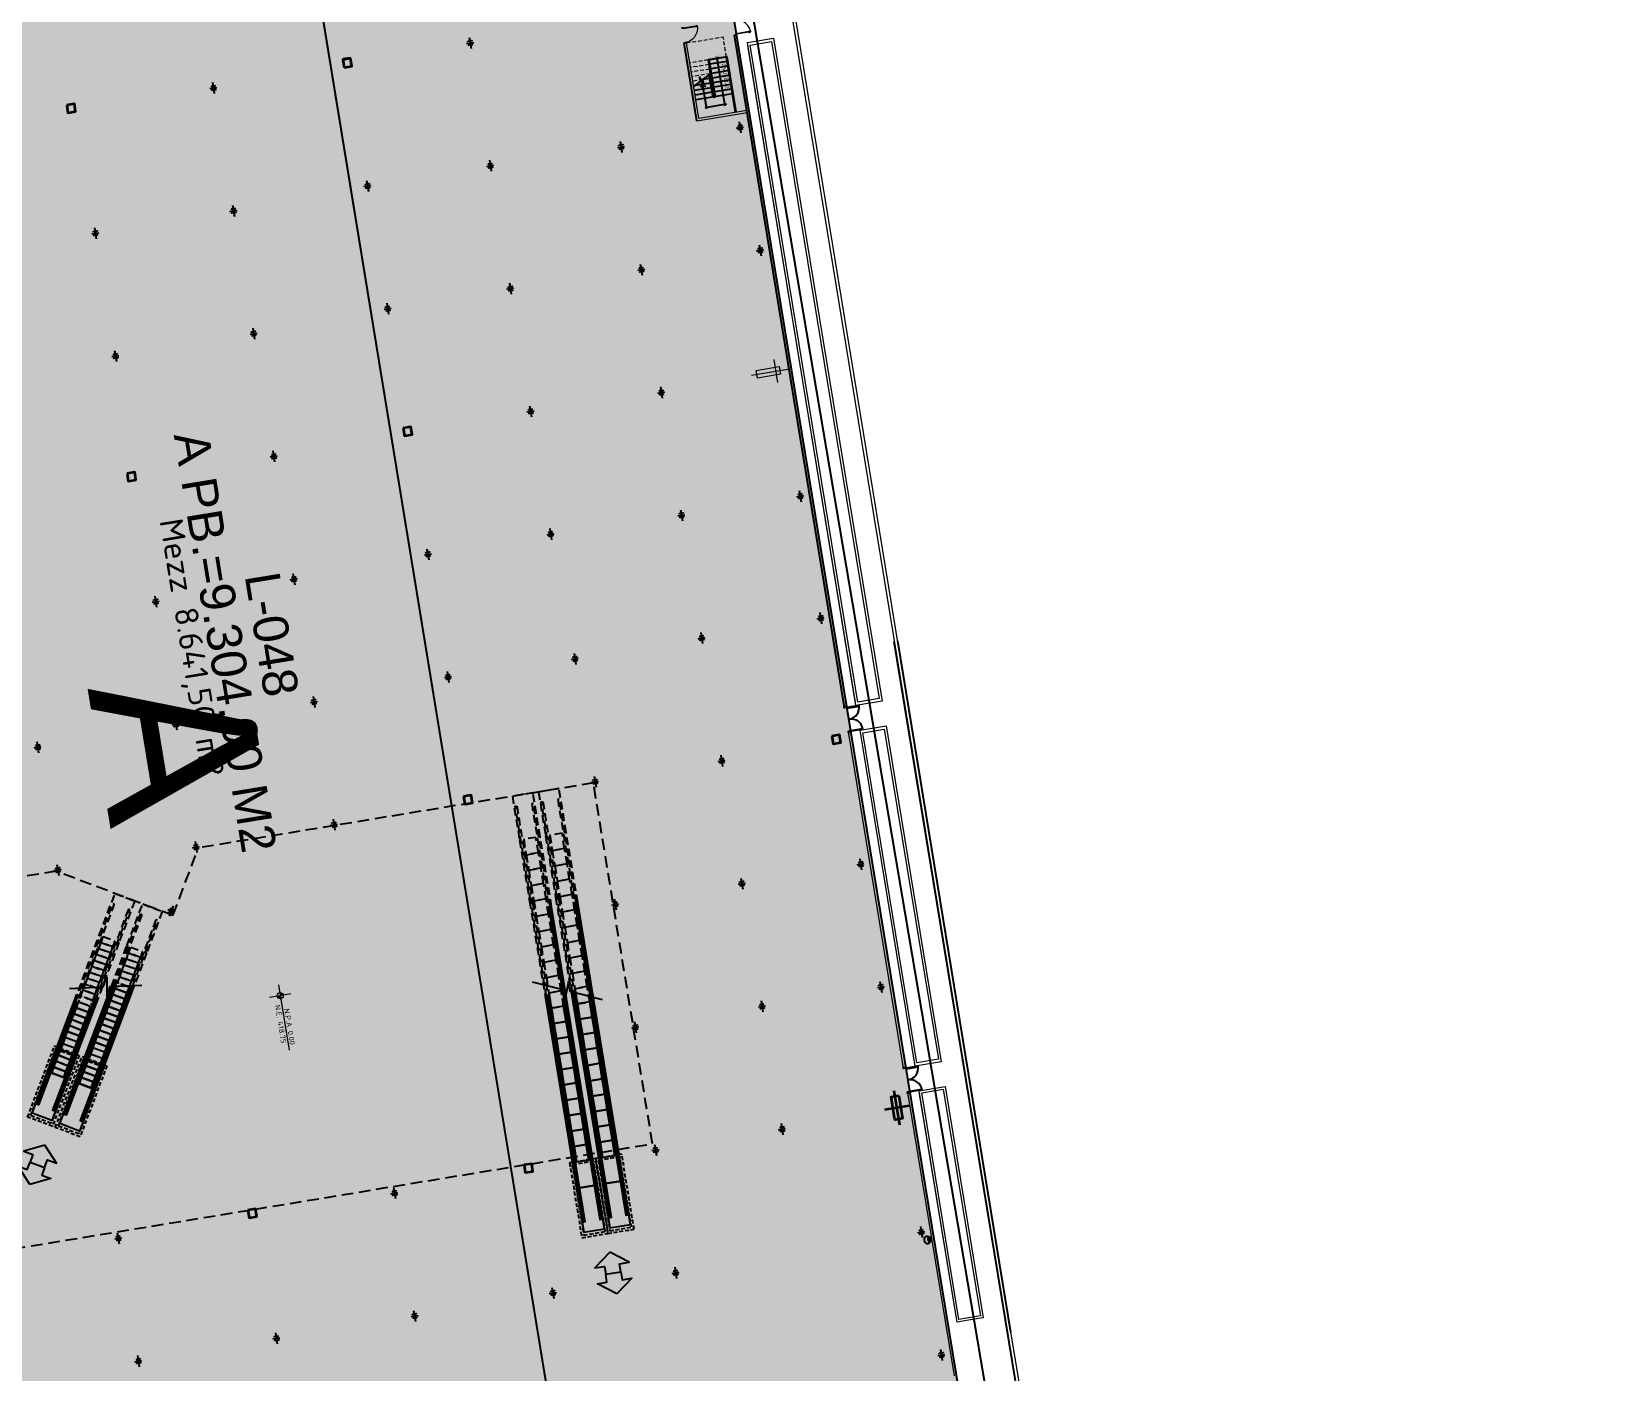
# Model space of a CAD drawing. Header units: metres. Extents: x 2 to 659295185, y -28 to 1124222152.
# Drawn here: x 655507.1 to 655608.7, y 1126677.6 to 1126763.7 of the extents above; entities that cross this region are included whole.
import ezdxf
from ezdxf.enums import TextEntityAlignment as Align

# ---------------------------------------------------------------- set-up
doc = ezdxf.new("R2010")
doc.units = ezdxf.units.M
doc.header["$MEASUREMENT"] = 0
for name, pattern in [('CCSM_C1_CUERPO A$0$CONTINUA', [0]), ('CCSM_C1_CUERPO BJ$0$HIDDEN', [0.375, 0.25, -0.125]), ('CCSM_C1_CUERPO HP$0$CONTINUA', [0]), ('CONTINUA', [0]), ('DASHDOT', [1, 0.5, -0.25, 0, -0.25]), ('DASHED', [0.75, 0.5, -0.25])]:
    doc.linetypes.add(name, pattern=pattern)
doc.layers.get('0').update_dxf_attribs({"linetype": 'CONTINUOUS'})
for name, color, linetype in [('A-PARED', 2, 'CONTINUA'), ('A-PROYECCIONES', 5, 'DASHED'), ('ARDIM', 7, 'CONTINUOUS'), ('CCSM_C1_CUERPO A$0$A-PUERTA', 5, 'CCSM_C1_CUERPO A$0$CONTINUA'), ('CCSM_C1_CUERPO HP$0$A-PARED', 2, 'CCSM_C1_CUERPO HP$0$CONTINUA'), ('DIVISION EDIFICIOS', 5, 'CONTINUOUS'), ('MESAS DE FERIA', 7, 'CONTINUOUS'), ('Parcelas', 140, 'CONTINUOUS'), ('PARED', 7, 'CONTINUOUS'), ('TERRENO DE TABACALERA', 50, 'CONTINUOUS')]:
    doc.layers.add(name, color=color, linetype=linetype)
for name, color, linetype, lineweight in [('CCSM_C1_CUERPO A$0$A-EQUIPOS', 8, 'CONTINUOUS', 0), ('CCSM_C1_CUERPO A$0$A-LOCAL ID', 8, 'CONTINUOUS', 0), ('CCSM_C1_CUERPO A$0$A-PARED', 2, 'CONTINUOUS', 0), ('CCSM_C1_CUERPO A$0$A-VISTA 4', 8, 'CONTINUOUS', 0), ('CCSM_C1_CUERPO A$0$ID_AREA EXACTA', 8, 'CONTINUOUS', 0), ('CCSM_C1_CUERPO A$0$ID_AREA MAYORADA', 8, 'CONTINUOUS', 0), ('CCSM_C1_CUERPO A$0$ID_Nº LOCAL', 8, 'CONTINUOUS', 0), ('CCSM_C1_CUERPO A$0$ID_RUBRO', 8, 'CONTINUOUS', 0), ('CCSM_C1_CUERPO A$0$ID_USO', 8, 'CONTINUOUS', 0), ('CCSM_XREF ESTRUCTURA15$0$E-CA-COLUMNA', 2, 'CONTINUOUS', 35), ('LC-PUERTAS', 12, 'CONTINUOUS', 9), ('LOCALES ASIGNADOS', 41, 'DASHDOT', 0), ('XREF VIALIDAD PORTONES Y ACCESOS 15-07-12LIMPIO$0$BROCAL', 9, 'CONTINUOUS', 5), ('XREF VIALIDAD PORTONES Y ACCESOS 15-07-12LIMPIO$0$CCSM_XREF VIALIDAD GENERAL (2)$0$BROCAL', 9, 'CONTINUOUS', 5)]:
    doc.layers.add(name, color=color, linetype=linetype, lineweight=lineweight)
doc.styles.add('A', font='arial.ttf')
doc.styles.add('B', font='arial.ttf')
doc.styles.add('CCSM_C1_CUERPO A$0$Arial', font='arial.ttf')
doc.styles.add('CCSM_C1_CUERPO A$0$ROMANS', font='romans__.ttf')
doc.styles.add('CCSM_C1_CUERPO A$0$Standard', font='arial.ttf', dxfattribs={"width": 0.9})
doc.styles.get("Standard").update_dxf_attribs({"font": 'tahoma.ttf'})

# ---------------------------------------------------------------- blocks, each defined once
blk = doc.blocks.new('CCSM_C1_CUERPO A$0$nivel para plantas')
at = {"layer": 'CCSM_C1_CUERPO A$0$A-VISTA 4'}
h = blk.add_hatch(color=256, dxfattribs=at)
h.paths.add_polyline_path([(0, 0.2, 0.414214), (-0.2, 0), (0, 0)])
h.paths.add_polyline_path([(0.2, 0), (0, 0), (0, -0.2, 0.414214)])
blk.add_line((-0.7, 0), (3.56, 0), dxfattribs=at)
blk.add_lwpolyline([(0, 0.7), (0, 0), (0, -0.7)], dxfattribs=at)
blk.add_circle((0, 0), 0.2, dxfattribs=at)
at = {"layer": 'CCSM_C1_CUERPO A$0$A-VISTA 4', "char_height": 0.34, "attachment_point": 1, "style": 'CCSM_C1_CUERPO A$0$Standard'}
for s, insert, width in [('{\\Fromans|c0;\\C7;N.P.A 0.00}', (0.88, 0.44), 2.7014), ('{\\Fromans|c0;N.E. 418.75}', (0.56, -0.1), 3.0254)]:
    blk.add_mtext(s, dxfattribs=dict(at, insert=insert, width=width))
blk = doc.blocks.new('CCSM_C1_CUERPO A$0$Puerta 2h x 0.80 x 0.15')
for p, q in [((0.00003, 0.00089), (0.00003, 0.00012)), ((0.00003, 0.00012), (0.00007, 0.00012)), ((0.00007, 0.00012), (0.00007, 0.00089)), ((0.00153, 0.00012), (0.00153, 0.00089)), ((0.00157, 0.00012), (0.00153, 0.00012)), ((0.00157, 0.00089), (0.00157, 0.00012)), ((0.0016, -0.00005), (0.0016, 0.0001))]:
    blk.add_line(p, q)
for points in [[(-0.00005, 0.0001), (-0.00005, 0.00011), (0, 0.00012), (0.00003, 0.00012), (0.00003, 0.00007), (0.00003, 0.00007), (0.00003, -0.00006), (0.00003, -0.00006), (0.00003, -0.00007), (0, -0.00007), (-0.00005, -0.00006), (-0.00005, -0.00005), (0, -0.00005), (0, 0.0001)], [(0.00165, 0.0001), (0.00165, 0.00011), (0.0016, 0.00012), (0.00157, 0.00012), (0.00157, 0.00007), (0.00157, 0.00007), (0.00157, -0.00006), (0.00157, -0.00006), (0.00157, -0.00007), (0.0016, -0.00007), (0.00165, -0.00006), (0.00165, -0.00005), (0.0016, -0.00005), (0.0016, 0.0001)]]:
    blk.add_lwpolyline(points, close=True)
for centre, start, end in [((0.00003, 0.00012), 0, 90), ((0.00157, 0.00012), 90, 180)]:
    blk.add_arc(centre, 0.000771, start, end)
blk = doc.blocks.new('CCSM_C1_CUERPO A$0$Lavamanos')
for p, q in [((0.03, 0.05), (0.05, 0.05)), ((0.04, 0.04), (0.04, 0.07)), ((0.04, -0.03), (0.04, 0.03)), ((0.04, 0.01), (0.2, 0.01)), ((0.04, 0), (0.2, 0)), ((0.2, -0.04), (0.2, 0.04)), ((0.2, -0.01), (0.2, 0.01)), ((0.03, -0.06), (0.05, -0.06)), ((0.04, 0), (0.2, 0)), ((0.04, -0.01), (0.2, -0.01)), ((0.04, -0.07), (0.04, -0.04))]:
    blk.add_line(p, q)
for points in [[(0.12, 0.12, -0.410538), (0.09, 0.14), (0.09, 0.19, -0.414214), (0.1, 0.21), (0.16, 0.21, -0.326562), (0.18, 0.19, -0.503746), (0.12, 0.12)], [(0.12, -0.12, 0.410538), (0.09, -0.14), (0.09, -0.19, 0.414214), (0.1, -0.21), (0.16, -0.21, 0.326562), (0.18, -0.19, 0.503746), (0.12, -0.12)]]:
    blk.add_lwpolyline(points, format="xyb")
for centre, radius in [((0.04, 0.05), 0.0116), ((0.04, 0.05), 0.00837), ((0.04, -0.06), 0.0116), ((0.04, -0.06), 0.00837)]:
    blk.add_circle(centre, radius)
for centre, radius, start, end in [((0.04, 0), 0.0171, 37.0821, 322.8249), ((0.04, 0), 0.0104, 89.8639, 269.8639), ((0.19, 0), 0.12, 128.5083, 231.4917), ((0.12, 0.18), 0.0818, 265.7107, 12.6544), ((0.16, 0.18), 0.0458, 15.6559, 81.1747), ((0.19, 0), 0.0216, 210.3005, 149.4596), ((0.19, 0), 0.0138, 233.0992, 126.3604), ((0.2, 0), 0.0104, 261.591, 98.1369), ((0.12, -0.18), 0.0818, 347.3456, 94.2893), ((0.16, -0.18), 0.0458, 278.8253, 344.3441)]:
    blk.add_arc(centre, radius, start, end)
blk.add_ellipse((0.22, 0), major_axis=(0, -0.275), ratio=0.786029)
blk.add_ellipse((0.22, 0), major_axis=(0, -0.236), ratio=0.746733, start_param=5.998252, end_param=9.709711)
blk = doc.blocks.new('CCSM_XREF ESTRUCTURA15$0$CCSM_COLUMNA REC')
at = {"layer": 'CCSM_XREF ESTRUCTURA15$0$E-CA-COLUMNA'}
blk.add_lwpolyline([(-0.25, -0.25), (0.25, -0.25), (0.25, 0.25), (-0.25, 0.25)], close=True, dxfattribs=at)
blk = doc.blocks.new('CCSM_XREF ESTRUCTURA15$0$COLUM REC 150x50mid')
at = {"color": 5}
for p, q in [((0, 1.12), (0, -1.12)), ((-0.79, 0), (0.79, 0))]:
    blk.add_line(p, q, dxfattribs=at)
blk.add_lwpolyline([(-0.25, 0.75), (-0.25, -0.75), (0.25, -0.75), (0.25, 0.75)], close=True)
blk = doc.blocks.new('Columna')
at = {"layer": 'A-PARED', "color": 0, "linetype": 'DASHDOT'}
blk.add_line((492.71, -544.03), (492.25, -544.03), dxfattribs=at)
at = {"layer": 'A-PARED', "color": 0, "linetype": 'DASHDOT', "ltscale": 1.5}
blk.add_line((492.48, -544.39), (492.48, -543.67), dxfattribs=at)
at = {"layer": 'A-PARED', "color": 6, "ltscale": 0.01}
blk.add_lwpolyline([(492.6, -544.16), (492.35, -544.16), (492.35, -544.15), (492.47, -544.15), (492.47, -543.91), (492.35, -543.91), (492.35, -543.9), (492.6, -543.9), (492.6, -543.91), (492.48, -543.91), (492.48, -544.15), (492.6, -544.15)], close=True, dxfattribs=at)
blk = doc.blocks.new('CCSM_C1_CUERPO A$0$IDENT LOCAL')
at = {"layer": 'CCSM_C1_CUERPO A$0$ID_AREA EXACTA', "style": 'CCSM_C1_CUERPO A$0$ROMANS'}
blk.add_attdef('AREA-EXACTA', text='', height=0.5, dxfattribs=at).set_placement((0, -0.7), align=Align.BOTTOM_CENTER)
at = {"layer": 'CCSM_C1_CUERPO A$0$ID_AREA MAYORADA', "style": 'CCSM_C1_CUERPO A$0$ROMANS'}
blk.add_attdef('AREA+1/20', text='', height=1, dxfattribs=at).set_placement((0, 0), align=Align.BOTTOM_CENTER)
at = {"layer": 'CCSM_C1_CUERPO A$0$ID_Nº LOCAL', "style": 'CCSM_C1_CUERPO A$0$ROMANS'}
blk.add_attdef('NºLOCAL', text='', height=1, dxfattribs=at).set_placement((0, 1.35), align=Align.BOTTOM_CENTER)
at = {"layer": 'CCSM_C1_CUERPO A$0$ID_RUBRO', "style": 'CCSM_C1_CUERPO A$0$ROMANS'}
blk.add_attdef('RUBRO', text='', height=0.5, dxfattribs=at).set_placement((0, -1.55), align=Align.BOTTOM_CENTER)
at = {"layer": 'CCSM_C1_CUERPO A$0$ID_USO', "style": 'CCSM_C1_CUERPO A$0$ROMANS'}
blk.add_attdef('USO', text='', height=0.5, dxfattribs=at).set_placement((0, -2.4), align=Align.BOTTOM_CENTER)
blk = doc.blocks.new('EEE')
at = {"layer": 'LC-PUERTAS', "color": 30, "ltscale": 6}
for p, q in [((-4.06, -466.58), (-4.06, -466.48)), ((-4.06, -466.48), (-4.02, -466.48)), ((-4.06, -466.58), (-4.03, -466.58)), ((-4.03, -466.58), (-4.03, -466.53)), ((-4.02, -466.53), (-4.03, -466.53)), ((-3.99, -466.56), (-4.03, -466.56)), ((-4.03, -467.5), (-4.03, -466.56)), ((-4.02, -466.53), (-4.02, -466.48)), ((-3.99, -467.5), (-3.99, -466.56)), ((-3.09, -466.53), (-3.09, -466.48)), ((-3.06, -466.48), (-3.09, -466.48)), ((-3.09, -466.53), (-3.08, -466.53)), ((-3.08, -466.58), (-3.08, -466.53)), ((-3.06, -466.58), (-3.08, -466.58)), ((-3.06, -466.58), (-3.06, -466.48)), ((-3.99, -467.5), (-4.03, -467.5)), ((-3.99, -467.5), (-4.03, -467.5))]:
    blk.add_line(p, q, dxfattribs=at)
at = {"layer": 'LC-PUERTAS', "color": 8}
for p, q in [((-4.03, -466.53), (-4.03, -466.53)), ((-4.03, -466.56), (-4.03, -466.53)), ((-4, -466.56), (-4.03, -466.56)), ((-4, -466.56), (-4, -466.56)), ((-4.04, -467.45), (-4.05, -467.45)), ((-4.04, -467.45), (-4.04, -467.43)), ((-4.03, -467.43), (-4.04, -467.43)), ((-4.04, -467.44), (-4.04, -467.44)), ((-4.03, -467.45), (-4.04, -467.45)), ((-4.03, -467.46), (-4.03, -467.42)), ((-4.03, -467.42), (-4.03, -467.42)), ((-4.03, -467.42), (-4.03, -467.46)), ((-4.03, -467.46), (-4.03, -467.46)), ((-3.99, -467.46), (-3.99, -467.42)), ((-3.99, -467.42), (-3.99, -467.42)), ((-3.99, -467.42), (-3.99, -467.46)), ((-3.99, -467.43), (-3.98, -467.43)), ((-3.99, -467.45), (-3.98, -467.45)), ((-3.99, -467.46), (-3.99, -467.46)), ((-3.98, -467.45), (-3.98, -467.43)), ((-3.98, -467.44), (-3.98, -467.44)), ((-3.98, -467.45), (-3.97, -467.45))]:
    blk.add_line(p, q, dxfattribs=at)
blk.add_arc((-4.03, -466.56), 0.935, 270, 5.4212, dxfattribs=at)
for centre, major_axis, start_param, end_param in [((-4.03, -466.56), (0.00183, 0.00192), 4.686912, 10.970097), ((-3.99, -467.42), (0.0427, 0.045), 1.693831, 2.79154), ((-3.95, -467.41), (0.0682, 0.0718), 2.034514, 2.60506), ((-4.03, -467.42), (0.045, -0.0427), 0.299098, 1.396808), ((-4.07, -467.41), (0.0718, -0.0682), 0.485579, 1.056124)]:
    blk.add_ellipse(centre, major_axis=major_axis, ratio=1, start_param=start_param, end_param=end_param, dxfattribs=at)
blk = doc.blocks.new('334')
at = {"layer": 'PARED', "color": 9}
for p, q in [((70.39, 42.67), (66.15, 42.67)), ((66.09, 42.53), (68.18, 42.53)), ((66.14, 42.41), (66.14, 42.53)), ((66.55, 41.73), (66.41, 41.73)), ((66.09, 40.63), (68.18, 40.63)), ((66.14, 40.51), (66.14, 40.63)), ((70.39, 40.77), (66.15, 40.77)), ((70.39, 41.6), (66.58, 41.6)), ((66.55, 39.83), (66.41, 39.83)), ((70.39, 39.7), (66.58, 39.7))]:
    blk.add_line(p, q, dxfattribs=at)
at = {"layer": 'PARED', "color": 9, "ltscale": 0.5}
for p, q in [((65.73, 42.53), (66.09, 42.53)), ((65.73, 40.63), (66.09, 40.63))]:
    blk.add_line(p, q, dxfattribs=at)
at = {"layer": 'PARED', "color": 9, "ltscale": 0.1}
for p, q in [((65.73, 41.73), (66.41, 41.73)), ((66.14, 41.73), (66.14, 42.41)), ((65.73, 39.83), (66.41, 39.83)), ((66.14, 39.83), (66.14, 40.51))]:
    blk.add_line(p, q, dxfattribs=at)
at = {"layer": 'PARED', "color": 9, "linetype": 'DASHED'}
blk.add_line((55.94, 41.29), (55.94, 41.23), dxfattribs=at)
for points in [[(58.8, 41.55), (58.8, 41.46), (55.94, 41.46), (55.94, 42.81), (58.8, 42.81), (58.8, 42.72)], [(61.07, 42.72), (56.59, 42.72), (56.59, 42.62), (61.12, 42.62)], [(58.8, 42.72), (58.8, 42.81), (61.04, 42.81)], [(61.58, 41.55), (56.59, 41.55), (56.59, 41.65), (61.54, 41.65)], [(61.16, 42.53), (61.25, 42.53), (61.25, 41.73), (60.84, 41.73), (60.84, 42.53), (61.09, 42.53)], [(58.8, 39.65), (58.8, 39.56), (55.94, 39.56), (55.94, 40.91), (58.8, 40.91), (58.8, 40.82)], [(62.82, 40.82), (56.59, 40.82), (56.59, 40.72), (62.87, 40.72)], [(61.62, 41.46), (58.8, 41.46), (58.8, 41.55)], [(58.8, 40.82), (58.8, 40.91), (62.79, 40.91)], [(62.88, 40.63), (62.88, 39.83), (62.47, 39.83), (62.47, 40.63), (62.9, 40.63)], [(63.33, 39.65), (56.59, 39.65), (56.59, 39.75), (63.29, 39.75)], [(63.37, 39.56), (58.8, 39.56), (58.8, 39.65)]]:
    blk.add_lwpolyline(points, dxfattribs=at)
at = {"layer": 'PARED', "color": 5, "ltscale": 0.1}
blk.add_lwpolyline([(62.69, 38.99), (61.83, 40.97), (61.18, 40.97), (62.3, 41.39), (61.65, 41.39), (60.84, 43.26)], dxfattribs=at)
at = {"layer": 'PARED', "color": 9, "ltscale": 0.1}
for points in [[(61.04, 42.81), (66.09, 42.81)], [(66.13, 42.72), (61.07, 42.72)], [(61.12, 42.62), (66.17, 42.62)], [(61.25, 42.32), (61.25, 42.53), (61.65, 42.53), (61.65, 41.73), (61.5, 41.73)], [(61.54, 41.65), (66.56, 41.65)], [(66.6, 41.55), (61.58, 41.55)], [(66.63, 41.46), (61.62, 41.46)], [(62.79, 40.91), (66.09, 40.91)], [(66.13, 40.82), (62.82, 40.82)], [(62.87, 40.72), (66.17, 40.72)], [(63.29, 39.75), (66.56, 39.75)], [(66.6, 39.65), (63.33, 39.65)], [(66.63, 39.56), (63.37, 39.56)]]:
    blk.add_lwpolyline(points, dxfattribs=at)
at = {"layer": 'PARED', "color": 9}
for points in [[(66.09, 42.81), (68.18, 42.81), (68.18, 42.72)], [(66.17, 42.62), (70.39, 42.62), (70.39, 42.72), (66.13, 42.72)], [(68.18, 42.72), (68.18, 42.81), (71.04, 42.81), (71.04, 41.46), (68.18, 41.46), (68.18, 41.55)], [(71.04, 42.81), (71.04, 41.46)], [(66.56, 41.65), (70.39, 41.65), (70.39, 41.55), (66.6, 41.55)], [(68.18, 42.62), (68.18, 41.65)], [(68.18, 41.65), (68.18, 42.62)], [(66.09, 40.91), (68.18, 40.91), (68.18, 40.82)], [(66.17, 40.72), (70.39, 40.72), (70.39, 40.82), (66.13, 40.82)], [(68.18, 41.55), (68.18, 41.46), (66.63, 41.46)], [(68.18, 40.82), (68.18, 40.91), (71.04, 40.91), (71.04, 39.56), (68.18, 39.56), (68.18, 39.65)], [(68.18, 40.72), (68.18, 39.75)], [(68.18, 39.75), (68.18, 40.72)], [(71.04, 40.91), (71.04, 39.56)], [(66.56, 39.75), (70.39, 39.75), (70.39, 39.65), (66.6, 39.65)], [(68.18, 39.65), (68.18, 39.56), (66.63, 39.56)]]:
    blk.add_lwpolyline(points, dxfattribs=at)
at = {"layer": 'PARED', "color": 9, "linetype": 'CCSM_C1_CUERPO BJ$0$HIDDEN'}
for points in [[(71.37, 42.98), (71.37, 41.28), (66.49, 41.28), (66.49, 42.98)], [(71.22, 42.83), (71.22, 41.43), (66.64, 41.43), (66.64, 42.83)], [(71.37, 41.08), (71.37, 39.38), (66.49, 39.38), (66.49, 41.08)], [(71.22, 40.93), (71.22, 39.53), (66.64, 39.53), (66.64, 40.93)]]:
    blk.add_lwpolyline(points, close=True, dxfattribs=at)
at = {"layer": 'PARED', "color": 9, "linetype": 'DASHED'}
for points in [[(58.8, 42.53), (59.21, 42.53), (59.21, 41.73), (58.8, 41.73)], [(59.21, 42.53), (59.61, 42.53), (59.61, 41.73), (59.21, 41.73)], [(59.61, 42.53), (60.02, 42.53), (60.02, 41.73), (59.61, 41.73)], [(60.02, 42.53), (60.43, 42.53), (60.43, 41.73), (60.02, 41.73)], [(60.43, 42.53), (60.84, 42.53), (60.84, 41.73), (60.43, 41.73)], [(58.8, 40.63), (59.21, 40.63), (59.21, 39.83), (58.8, 39.83)], [(59.21, 40.63), (59.61, 40.63), (59.61, 39.83), (59.21, 39.83)], [(59.61, 40.63), (60.02, 40.63), (60.02, 39.83), (59.61, 39.83)], [(60.02, 40.63), (60.43, 40.63), (60.43, 39.83), (60.02, 39.83)], [(60.43, 40.63), (60.84, 40.63), (60.84, 39.83), (60.43, 39.83)], [(60.84, 40.63), (61.25, 40.63), (61.25, 39.83), (60.84, 39.83)], [(61.25, 40.63), (61.65, 40.63), (61.65, 39.83), (61.25, 39.83)], [(61.65, 40.63), (62.06, 40.63), (62.06, 39.83), (61.65, 39.83)], [(62.06, 40.63), (62.47, 40.63), (62.47, 39.83), (62.06, 39.83)]]:
    blk.add_lwpolyline(points, close=True, dxfattribs=at)
at = {"layer": 'PARED', "color": 9, "linetype": 'DASHED', "ltscale": 0.1}
for points in [[(61.5, 41.73), (61.25, 41.73), (61.25, 42.26)], [(63.25, 39.83), (62.88, 39.83), (62.88, 40.63), (63.29, 40.63), (63.29, 39.83), (63.25, 39.83)]]:
    blk.add_lwpolyline(points, dxfattribs=at)
at = {"layer": 'PARED', "color": 9, "ltscale": 0.1}
for points in [[(61.65, 42.53), (62.06, 42.53), (62.06, 41.73), (61.65, 41.73)], [(62.06, 42.53), (62.47, 42.53), (62.47, 41.73), (62.06, 41.73)], [(62.47, 42.53), (62.88, 42.53), (62.88, 41.73), (62.47, 41.73)], [(62.88, 42.53), (63.29, 42.53), (63.29, 41.73), (62.88, 41.73)], [(63.29, 42.53), (63.69, 42.53), (63.69, 41.73), (63.29, 41.73)], [(63.69, 42.53), (64.1, 42.53), (64.1, 41.73), (63.69, 41.73)], [(64.1, 42.53), (64.51, 42.53), (64.51, 41.73), (64.1, 41.73)], [(64.51, 42.53), (64.92, 42.53), (64.92, 41.73), (64.51, 41.73)], [(64.92, 42.53), (65.33, 42.53), (65.33, 41.73), (64.92, 41.73)], [(65.33, 42.53), (65.73, 42.53), (65.73, 41.73), (65.33, 41.73)], [(63.29, 40.63), (63.69, 40.63), (63.69, 39.83), (63.29, 39.83)], [(63.69, 40.63), (64.1, 40.63), (64.1, 39.83), (63.69, 39.83)], [(64.1, 40.63), (64.51, 40.63), (64.51, 39.83), (64.1, 39.83)], [(64.51, 40.63), (64.92, 40.63), (64.92, 39.83), (64.51, 39.83)], [(64.92, 40.63), (65.33, 40.63), (65.33, 39.83), (64.92, 39.83)], [(65.33, 40.63), (65.73, 40.63), (65.73, 39.83), (65.33, 39.83)]]:
    blk.add_lwpolyline(points, close=True, dxfattribs=at)
at = {"layer": 'PARED', "color": 9}
for points in [[(66.55, 42.53), (66.96, 42.53), (66.96, 41.73), (66.55, 41.73)], [(66.96, 42.53), (67.37, 42.53), (67.37, 41.73), (66.96, 41.73)], [(67.37, 42.53), (67.77, 42.53), (67.77, 41.73), (67.37, 41.73)], [(67.77, 42.53), (68.18, 42.53), (68.18, 41.73), (67.77, 41.73)], [(66.55, 40.63), (66.96, 40.63), (66.96, 39.83), (66.55, 39.83)], [(66.96, 40.63), (67.37, 40.63), (67.37, 39.83), (66.96, 39.83)], [(67.37, 40.63), (67.77, 40.63), (67.77, 39.83), (67.37, 39.83)], [(67.77, 40.63), (68.18, 40.63), (68.18, 39.83), (67.77, 39.83)]]:
    blk.add_lwpolyline(points, close=True, dxfattribs=at)
blk = doc.blocks.new('55')
at = {"layer": 'PARED', "color": 9}
for p, q in [((91.68, 59.67), (87.87, 59.67)), ((91.68, 58.6), (77.01, 58.6))]:
    blk.add_line(p, q, dxfattribs=at)
at = {"layer": 'PARED', "color": 9, "linetype": 'DASHED'}
blk.add_line((73.72, 58.74), (74.08, 58.74), dxfattribs=at)
at = {"layer": 'PARED', "color": 9, "linetype": 'CCSM_C1_CUERPO BJ$0$HIDDEN'}
for points in [[(92.66, 58.29), (92.66, 59.99), (87.78, 59.99), (87.78, 58.29)], [(92.51, 58.44), (92.51, 59.84), (87.93, 59.84), (87.93, 58.44)]]:
    blk.add_lwpolyline(points, close=True, dxfattribs=at)
at = {"layer": 'PARED', "color": 9, "linetype": 'DASHED'}
for points in [[(66.78, 59.72), (66.78, 59.81), (63.93, 59.81), (63.93, 58.47), (66.78, 58.47), (66.78, 58.55)], [(71.31, 59.72), (64.58, 59.72), (64.58, 59.62), (71.27, 59.62)], [(71.35, 59.81), (66.78, 59.81), (66.78, 59.72)], [(77.07, 58.74), (77.78, 58.74), (77.78, 59.54), (77.42, 59.54)], [(70.81, 58.55), (64.58, 58.55), (64.58, 58.65), (70.85, 58.65)], [(66.78, 58.55), (66.78, 58.47), (70.77, 58.47)], [(70.77, 58.47), (76.95, 58.47)], [(76.99, 58.55), (70.81, 58.55)], [(70.85, 58.65), (77.03, 58.65)]]:
    blk.add_lwpolyline(points, dxfattribs=at)
for points in [[(66.78, 58.74), (67.78, 58.74), (67.78, 59.54), (66.78, 59.54)], [(67.78, 58.74), (68.78, 58.74), (68.78, 59.54), (67.78, 59.54)], [(68.78, 58.74), (69.78, 58.74), (69.78, 59.54), (68.78, 59.54)], [(69.78, 58.74), (70.78, 58.74), (70.78, 59.54), (69.78, 59.54)], [(70.78, 58.74), (71.78, 58.74), (71.78, 59.54), (70.78, 59.54)], [(71.78, 58.74), (72.78, 58.74), (72.78, 59.54), (71.78, 59.54)], [(72.78, 58.74), (73.78, 58.74), (73.78, 59.54), (72.78, 59.54)], [(73.78, 58.74), (74.78, 58.74), (74.78, 59.54), (73.78, 59.54)], [(74.78, 58.74), (75.78, 58.74), (75.78, 59.54), (74.78, 59.54)], [(75.78, 58.74), (76.78, 58.74), (76.78, 59.54), (75.78, 59.54)], [(76.78, 58.74), (77.78, 58.74), (77.78, 59.54), (76.78, 59.54)]]:
    blk.add_lwpolyline(points, close=True, dxfattribs=at)
at = {"layer": 'PARED', "color": 9, "ltscale": 0.1}
for points in [[(71.27, 59.62), (87.85, 59.62)], [(87.89, 59.72), (71.31, 59.72)], [(87.92, 59.81), (71.35, 59.81)]]:
    blk.add_lwpolyline(points, dxfattribs=at)
at = {"layer": 'PARED', "color": 9}
for points in [[(77.78, 58.74), (78.78, 58.74), (78.78, 59.54), (77.78, 59.54)], [(78.78, 58.74), (79.78, 58.74), (79.78, 59.54), (78.78, 59.54)], [(79.78, 58.74), (80.78, 58.74), (80.78, 59.54), (79.78, 59.54)], [(80.78, 58.74), (81.78, 58.74), (81.78, 59.54), (80.78, 59.54)], [(81.78, 58.74), (82.78, 58.74), (82.78, 59.54), (81.78, 59.54)], [(82.78, 58.74), (83.78, 58.74), (83.78, 59.54), (82.78, 59.54)], [(83.78, 58.74), (84.78, 58.74), (84.78, 59.54), (83.78, 59.54)], [(84.78, 58.74), (85.78, 58.74), (85.78, 59.54), (84.78, 59.54)], [(85.78, 58.74), (86.78, 58.74), (86.78, 59.54), (85.78, 59.54)], [(86.78, 58.74), (87.78, 58.74), (87.78, 59.54), (86.78, 59.54)]]:
    blk.add_lwpolyline(points, close=True, dxfattribs=at)
for points in [[(87.85, 59.62), (91.68, 59.62), (91.68, 59.72), (87.89, 59.72)], [(89.47, 59.72), (89.47, 59.81), (87.92, 59.81)], [(89.47, 58.55), (89.47, 58.47), (92.33, 58.47), (92.33, 59.81), (89.47, 59.81), (89.47, 59.72)], [(89.47, 58.65), (89.47, 59.62)], [(89.47, 59.62), (89.47, 58.65)], [(92.33, 58.47), (92.33, 59.81)], [(76.95, 58.47), (89.47, 58.47), (89.47, 58.55)], [(77.03, 58.65), (91.68, 58.65), (91.68, 58.55), (76.99, 58.55)]]:
    blk.add_lwpolyline(points, dxfattribs=at)
blk = doc.blocks.new('sectoresd')
at = {"layer": 'DIVISION EDIFICIOS', "ltscale": 0.005, "insert": (655518.32, 1126722.03), "char_height": 10.3047, "width": 148.2486, "attachment_point": 5, "rotation": 279.3085, "style": 'B'}
blk.add_mtext('{\\fCentury Gothic|b0|i0|c0|p34;A}', dxfattribs=at)

msp = doc.modelspace()

# ---------------------------------------------------------------- hatches: boundary and pattern name
at = {"layer": 'LOCALES ASIGNADOS'}
msp.add_hatch(color=256, dxfattribs=at).paths.add_polyline_path([(655552.0475, 1126766.2036), (655481.9173, 1126797.9895), (655477.5131, 1126790.9099), (655473.5315, 1126784.2823), (655468.8767, 1126776.1437), (655463.5388, 1126766.3475), (655461.3917, 1126762.2727), (655460.3726, 1126760.2599), (655457.5102, 1126754.5906), (655453.7975, 1126746.8941), (655450.9417, 1126740.6836), (655446.1355, 1126729.7442), (655441.9098, 1126719.3699), (655440.9385, 1126716.7924), (655462.8638, 1126708.3455), (655463.9885, 1126701.2842), (655471.536, 1126655.2372), (655553.5835, 1126668.8883), (655553.0078, 1126672.4046), (655567.0451, 1126674.7032)])

# ---------------------------------------------------------------- linework, layer by layer
at = {"color": 8}
for p, q in [((655551.8852, 1126762.0911), (655550.6518, 1126761.889)), ((655550.7735, 1126761.3009), (655550.7488, 1126761.2968)), ((655551.8845, 1126761.7869), (655550.7743, 1126761.605)), ((655550.822, 1126761.0048), (655550.7973, 1126761.0008)), ((655551.0398, 1126759.5205), (655550.7973, 1126761.0008)), ((655551.933, 1126761.4908), (655550.8228, 1126761.3089)), ((655551.9815, 1126761.1948), (655550.8713, 1126761.0129)), ((655550.8203, 1126760.3965), (655549.7101, 1126760.2147)), ((655550.8688, 1126760.1006), (655549.7587, 1126759.9187)), ((655550.7719, 1126760.6927), (655550.3034, 1126760.6159)), ((655550.8705, 1126760.7088), (655550.8211, 1126760.7007)), ((655550.919, 1126760.4127), (655550.8696, 1126760.4046)), ((655550.9675, 1126760.1166), (655550.9181, 1126760.1086)), ((655552.03, 1126760.8987), (655550.9198, 1126760.7168)), ((655552.0785, 1126760.6027), (655550.9683, 1126760.4208)), ((655552.127, 1126760.3066), (655551.0168, 1126760.1247)), ((655552.1755, 1126760.0106), (655551.0653, 1126759.8287)), ((655550.9173, 1126759.8044), (655549.8071, 1126759.6226)), ((655552.224, 1126759.7145), (655549.8556, 1126759.3265)), ((655551.016, 1126759.8206), (655550.9666, 1126759.8125))]:
    msp.add_line(p, q, dxfattribs=at)
at = {"color": 4, "linetype": 'DASHED'}
msp.add_line((655550.6518, 1126761.889), (655551.836, 1126762.083), dxfattribs=at)
at = {"color": 12}
for p, q in [((655551.7451, 1126758.9267), (655551.2439, 1126761.986)), ((655550.3021, 1126760.3118), (655550.1735, 1126760.1119)), ((655550.5609, 1126758.7327), (655550.276, 1126760.4716)), ((655550.3021, 1126760.3118), (655550.4877, 1126760.1634)), ((655551.8276, 1126759.0416), (655550.446, 1126758.8152))]:
    msp.add_line(p, q, dxfattribs=at)
at = {"color": 9}
for p, q in [((655551.0645, 1126759.5245), (655550.6765, 1126761.8931)), ((655551.1219, 1126759.4833), (655550.7258, 1126761.9011)), ((655551.0151, 1126759.5165), (655550.7748, 1126760.9836)), ((655550.9739, 1126759.459), (655550.7298, 1126760.9492)), ((655551.1219, 1126759.4833), (655550.9739, 1126759.459))]:
    msp.add_line(p, q, dxfattribs=at)
at = {"ltscale": 0.5}
msp.add_line((655570.699, 1126675.2633), (655562.6282, 1126724.4972), dxfattribs=at)
at = {"ltscale": 0.1}
msp.add_line((655562.827, 1126724.5298), (655570.1098, 1126680.0942), dxfattribs=at)
msp.add_lwpolyline([(655471.6126, 1126655.25), (655553.5834, 1126668.8883), (655553.0076, 1126672.4046), (655567.045, 1126674.7031), (655552.0473, 1126766.2035), (655481.9172, 1126797.9895), (655477.5129, 1126790.9098), (655473.5313, 1126784.2823), (655468.8766, 1126776.1437), (655463.5386, 1126766.3474), (655461.3916, 1126762.2726), (655460.3725, 1126760.2599), (655457.5101, 1126754.5906), (655453.7973, 1126746.8941), (655450.9415, 1126740.6836), (655446.1353, 1126729.7441), (655441.9096, 1126719.3698), (655434.3244, 1126698.7954), (655428.6842, 1126681.1389), (655469.2363, 1126669.8084), (655471.5359, 1126655.2372), (655471.6126, 1126655.2498)])
at = {"color": 5}
msp.add_lwpolyline([(655550.7973, 1126761.0009), (655550.3023, 1126760.6227), (655550.347, 1126760.3498), (655550.0993, 1126760.7748), (655550.144, 1126760.5018), (655549.7165, 1126760.1752)], dxfattribs=at)
at = {"color": 12}
msp.add_circle((655551.2439, 1126761.986), 0.0424, dxfattribs=at)
at = {"layer": 'A-PARED', "color": 4, "linetype": 'DASHED', "lineweight": 5, "ltscale": 0.5}
for p in [(655549.2571, 1126762.9777), (655551.8358, 1126762.083)]:
    msp.add_line(p, (655551.6255, 1126763.366), dxfattribs=at)
at = {"layer": 'A-PARED'}
msp.add_line((655549.926, 1126757.9699), (655549.1091, 1126762.9535), dxfattribs=at)
at = {"layer": 'A-PARED', "lineweight": 5}
for p, q in [((655550.0497, 1126758.1422), (655549.2571, 1126762.9777)), ((655549.926, 1126757.9699), (655553.1578, 1126758.4997)), ((655550.0497, 1126758.1422), (655553.1336, 1126758.6477))]:
    msp.add_line(p, q, dxfattribs=at)
at = {"layer": 'A-PARED', "color": 4, "linetype": 'DASHED', "lineweight": 5}
msp.add_line((655550.6519, 1126761.8891), (655551.8361, 1126762.0831), dxfattribs=at)
at = {"layer": 'A-PARED', "color": 12, "lineweight": 5}
for p, q in [((655551.7452, 1126758.9268), (655551.244, 1126761.9861)), ((655550.561, 1126758.7328), (655550.3667, 1126759.9189))]:
    msp.add_line(p, q, dxfattribs=at)
at = {"layer": 'A-PARED', "color": 8, "linetype": 'DASHED', "lineweight": 5, "ltscale": 0.5}
for p, q in [((655550.6519, 1126761.8891), (655549.4676, 1126761.6951)), ((655550.7003, 1126761.5929), (655549.5161, 1126761.3989)), ((655550.7488, 1126761.2968), (655549.5646, 1126761.1028)), ((655550.7489, 1126761.2969), (655549.5647, 1126761.1029)), ((655550.7973, 1126761.0008), (655549.6131, 1126760.8068)), ((655550.7974, 1126761.0009), (655549.6132, 1126760.8069)), ((655550.7921, 1126761.0326), (655550.6518, 1126761.889)), ((655550.3034, 1126760.6159), (655549.6616, 1126760.5107)), ((655550.8204, 1126760.3966), (655549.7102, 1126760.2148))]:
    msp.add_line(p, q, dxfattribs=at)
at = {"layer": 'A-PARED'}
msp.add_lwpolyline([(655559.4262, 1126720.2568), (655552.3409, 1126763.4832), (655552.489, 1126763.5075)], dxfattribs=at)
at = {"layer": 'A-PARED', "color": 12, "lineweight": 5}
msp.add_circle((655551.244, 1126761.9861), 0.0424, dxfattribs=at)
at = {"layer": 'A-PROYECCIONES', "ltscale": 1.5}
for p, q in [((655543.2738, 1126715.3974), (655517.8753, 1126711.2258)), ((655547.0767, 1126692.1961), (655543.2738, 1126715.3974)), ((655516.2353, 1126706.8837), (655517.8753, 1126711.2258)), ((655508.72, 1126709.7221), (655499.9795, 1126708.2866)), ((655516.2353, 1126706.8837), (655508.72, 1126709.7221)), ((655503.783, 1126685.082), (655547.0767, 1126692.1961))]:
    msp.add_line(p, q, dxfattribs=at)
at = {"layer": 'CCSM_C1_CUERPO A$0$A-EQUIPOS', "lineweight": 5}
msp.add_lwpolyline([(655527.5915, 1126762.061), (655527.6606, 1126761.971), (655527.1671, 1126761.8901), (655527.1808, 1126761.9937)], close=True, dxfattribs=at)
at = {"layer": 'CCSM_C1_CUERPO A$0$A-PARED', "lineweight": 5}
for p, q in [((655559.5743, 1126720.281), (655552.489, 1126763.5075)), ((655559.4262, 1126720.2568), (655559.5743, 1126720.281)), ((655559.4262, 1126720.2568), (655559.5743, 1126720.281)), ((655559.4262, 1126720.2568), (655559.5743, 1126720.281)), ((655559.685, 1126718.6778), (655559.8331, 1126718.7021)), ((655559.685, 1126718.6778), (655559.8331, 1126718.7021)), ((655559.685, 1126718.6778), (655559.8331, 1126718.7021)), ((655563.2274, 1126697.0662), (655559.685, 1126718.6778)), ((655563.2274, 1126697.0662), (655559.685, 1126718.6778)), ((655563.3754, 1126697.0905), (655559.8331, 1126718.7021)), ((655563.3754, 1126697.0905), (655559.8331, 1126718.7021)), ((655563.2274, 1126697.0662), (655563.3754, 1126697.0905)), ((655563.2274, 1126697.0662), (655563.3754, 1126697.0905)), ((655563.6342, 1126695.5116), (655563.4862, 1126695.4873)), ((655563.4862, 1126695.4873), (655566.4718, 1126677.2726)), ((655566.6198, 1126677.2969), (655563.6342, 1126695.5116))]:
    msp.add_line(p, q, dxfattribs=at)
at = {"layer": 'CCSM_C1_CUERPO HP$0$A-PARED'}
msp.add_line((655549.2571, 1126762.9777), (655549.1091, 1126762.9535), dxfattribs=at)
at = {"layer": 'CCSM_XREF ESTRUCTURA15$0$E-CA-COLUMNA', "color": 5, "lineweight": 5}
for p, q in [((655553.4488, 1126741.6213), (655555.9159, 1126742.0257)), ((655555.1421, 1126741.1388), (655554.8995, 1126742.6191))]:
    msp.add_line(p, q, dxfattribs=at)
at = {"layer": 'CCSM_XREF ESTRUCTURA15$0$E-CA-COLUMNA', "lineweight": 5}
msp.add_lwpolyline([(655555.3075, 1126741.6756), (655553.8272, 1126741.433), (655553.7463, 1126741.9264), (655555.2266, 1126742.1691), (655555.2266, 1126742.1691), (655555.2266, 1126742.1691), (655555.3075, 1126741.6756)], dxfattribs=at)
at = {"layer": 'MESAS DE FERIA'}
for p, q in [((655552.4181, 1126758.5304), (655551.8358, 1126762.083)), ((655552.4675, 1126758.5385), (655551.8852, 1126762.0911))]:
    msp.add_line(p, q, dxfattribs=at)
for points in [[(655507.9934, 1126692.1175), (655506.6577, 1126691.7291), (655507.2334, 1126691.5117), (655507.0504, 1126691.0273), (655507.9803, 1126690.676), (655508.1633, 1126691.1605), (655508.7389, 1126690.943), (655507.9934, 1126692.1175)], [(655507.0373, 1126689.5858), (655506.2918, 1126690.7603), (655506.8674, 1126690.5428), (655507.0504, 1126691.0273), (655507.9803, 1126690.676), (655507.7973, 1126690.1916), (655508.373, 1126689.9742), (655507.0373, 1126689.5858)], [(655544.337, 1126685.2227), (655543.3744, 1126684.2185), (655543.9817, 1126684.3181), (655544.0654, 1126683.8071), (655545.0464, 1126683.9679), (655544.9626, 1126684.4789), (655545.5699, 1126684.5784), (655544.337, 1126685.2227)], [(655544.7748, 1126682.5522), (655543.5419, 1126683.1965), (655544.1492, 1126683.2961), (655544.0654, 1126683.8071), (655545.0464, 1126683.9679), (655545.1301, 1126683.4568), (655545.7374, 1126683.5564), (655544.7748, 1126682.5522)]]:
    msp.add_lwpolyline(points, dxfattribs=at)
at = {"layer": 'Parcelas', "lineweight": -3}
msp.add_lwpolyline([(655665, 1126303), (655670, 1126341), (655654, 1126424), (655641, 1126483), (655631, 1126535), (655619, 1126532), (655610, 1126585), (655595, 1126588), (655583, 1126591), (655553, 1126768)], dxfattribs=at)
at = {"layer": 'PARED', "color": 9, "linetype": 'DASHED'}
msp.add_line((655539.3567, 1126714.754), (655539.4207, 1126714.7645), dxfattribs=at)
at = {"layer": 'PARED', "color": 5, "ltscale": 0.1}
msp.add_lwpolyline([(655543.8646, 1126701.4559), (655541.775, 1126701.9804), (655541.6697, 1126702.6226), (655541.4394, 1126701.4489), (655541.3342, 1126702.0911), (655539.3511, 1126702.5889)], dxfattribs=at)
at = {"layer": 'TERRENO DE TABACALERA', "lineweight": -3}
msp.add_line((655506, 1126886), (655577, 1126452), dxfattribs=at)
msp.add_lwpolyline([(655506, 1126886), (655577, 1126452), (655577, 1126452), (655590, 1126449), (656087, 1126341), (656087, 1126341), (656113, 1126403), (656125, 1126444), (656126, 1126472), (656121, 1126555), (656125, 1126569), (656147, 1126631), (656203, 1126760), (656210, 1126776)], dxfattribs=at)
at = {"layer": 'XREF VIALIDAD PORTONES Y ACCESOS 15-07-12LIMPIO$0$BROCAL', "ltscale": 0.1}
for p, q in [((655560.1311, 1126720.575), (655553.2083, 1126762.8147)), ((655560.2791, 1126720.5993), (655553.3563, 1126762.839)), ((655563.9638, 1126697.187), (655560.4218, 1126718.7986)), ((655564.0795, 1126697.4086), (655560.6021, 1126718.6255)), ((655570.1098, 1126680.0942), (655570.8888, 1126675.3419))]:
    msp.add_line(p, q, dxfattribs=at)
for points in [[(655553.9952, 1126777.1742), (655569.9124, 1126680.0618), (655570.6915, 1126675.3096)], [(655554.1926, 1126777.2065), (655570.1098, 1126680.0942), (655570.8888, 1126675.3419)], [(655553.3563, 1126762.839), (655554.7352, 1126763.065), (655561.6595, 1126720.8255), (655560.2791, 1126720.5993)], [(655560.6021, 1126718.6255), (655561.983, 1126718.8518), (655565.4611, 1126697.635), (655564.0795, 1126697.4086)], [(655560.6021, 1126718.6255), (655561.983, 1126718.8518), (655565.4611, 1126697.635), (655564.0795, 1126697.4086)], [(655566.6616, 1126680.7291), (655566.6616, 1126680.7291), (655564.2234, 1126695.6082), (655565.9006, 1126695.8831), (655568.3395, 1126681.0041), (655567.4025, 1126680.8505), (655566.6616, 1126680.7291), (655564.2551, 1126695.4107)], [(655568.1672, 1126681.1278), (655567.2621, 1126680.9795), (655566.7854, 1126680.9014), (655564.3947, 1126695.4842), (655565.7767, 1126695.7108), (655568.1672, 1126681.1278)]]:
    msp.add_lwpolyline(points, dxfattribs=at)
for points in [[(655561.841, 1126720.6526), (655560.1631, 1126720.3776), (655553.1758, 1126763.0121), (655554.8529, 1126763.287)], [(655565.6417, 1126697.462), (655563.9638, 1126697.187), (655560.4226, 1126718.7988), (655562.0998, 1126719.0736)], [(655565.6417, 1126697.462), (655563.9638, 1126697.187), (655560.4226, 1126718.7988), (655562.0998, 1126719.0736)]]:
    msp.add_lwpolyline(points, close=True, dxfattribs=at)
at = {"layer": 'XREF VIALIDAD PORTONES Y ACCESOS 15-07-12LIMPIO$0$CCSM_XREF VIALIDAD GENERAL (2)$0$BROCAL', "color": 252}
msp.add_line((655568.0648, 1126682.6823), (655568.0634, 1126682.6812), dxfattribs=at)

# ---------------------------------------------------------------- block references
at = {"color": 0}
msp.add_blockref('sectoresd', (-1.7491, -4.253), dxfattribs=at)
at = {"layer": 'A-PARED', "lineweight": 5, "xscale": -1, "rotation": 99.30830985393298}
msp.add_blockref('EEE', (655089.2698, 1126684.4849), dxfattribs=at)
at = {"layer": 'A-PARED', "lineweight": 5, "rotation": 99.30887583383597}
msp.add_blockref('EEE', (655091.4009, 1126692.0399), dxfattribs=at)
at = {"layer": 'A-PARED', "color": 5, "lineweight": 5, "ltscale": 0.01}
for p, rotation in [((656109.3418, 1126305.7676), 189.308592857049), ((656092.8276, 1126302.8716), 189.308592857049), ((656126.6985, 1126300.3382), 189.308592857049), ((656119.0491, 1126299.0844), 189.308592857049), ((656110.6358, 1126297.873), 189.308592857049), ((656102.7411, 1126296.579), 189.308592857049), ((656094.1216, 1126294.977), 189.308592857049), ((656085.2379, 1126293.5346), 189.308592857049), ((656127.9926, 1126292.4436), 189.308592857049), ((656120.3431, 1126291.1897), 189.308592857049), ((656111.9298, 1126289.9783), 189.308592857049), ((656104.0351, 1126288.6843), 189.308592857049), ((656095.4156, 1126287.0823), 189.308592857049), ((656086.5319, 1126285.6399), 189.308592857049), ((656121.6371, 1126283.2951), 189.308592857049), ((656113.2238, 1126282.0837), 189.308592857049), ((656096.7096, 1126279.1877), 189.308592857049), ((656130.5691, 1126276.6308), 189.308592857049), ((656122.9311, 1126275.4004), 189.308592857049), ((656114.5178, 1126274.189), 189.308592857049), ((656106.6232, 1126272.895), 189.308592857049), ((656098.0036, 1126271.293), 189.308592857049), ((656089.1199, 1126269.8506), 189.308592857049), ((656131.885, 1126268.7852), 189.308592857049), ((656124.2251, 1126267.5058), 189.308592857049), ((656116.0848, 1126266.1699), 189.308592857049), ((656107.9172, 1126265.0004), 189.308592857049), ((656099.2976, 1126263.3984), 189.308592857049), ((656090.4139, 1126261.956), 189.308592857049), ((656081.534, 1126260.4908), 189.308592857049), ((656125.5185, 1126259.6151), 189.308592857049), ((656117.3788, 1126258.2752), 189.308592857049), ((656100.5907, 1126255.5097), 189.308592857049), ((656091.707, 1126254.0674), 189.308592857049), ((656082.827, 1126252.6022), 189.308592857049), ((656134.4621, 1126252.9686), 189.308592857049), ((656126.8125, 1126251.7204), 189.308592857049), ((655784.5406, 1126024.1934), 159.3024723091845), ((656118.6728, 1126250.3806), 189.308592857049), ((656135.7561, 1126245.074), 189.308592857049), ((656128.1065, 1126243.8258), 189.308592857049), ((656119.9668, 1126242.4859), 189.308592857049), ((656129.4005, 1126235.9311), 189.308592857049), ((656121.2608, 1126234.5913), 189.308592857049), ((656104.4737, 1126231.8198), 189.308592857049), ((656138.355, 1126229.3117), 189.308592857049), ((656086.71, 1126228.9122), 189.308592857049), ((656122.5549, 1126226.6966), 189.308592857049), ((656114.661, 1126225.4043), 189.308592857049), ((656105.7677, 1126223.9251), 189.308592857049), ((656096.884, 1126222.4827), 189.308592857049), ((656139.649, 1126221.4171), 189.308592857049), ((656088.0041, 1126221.0175), 189.308592857049)]:
    msp.add_blockref('Columna', p, dxfattribs=dict(at, rotation=rotation))
at = {"layer": 'CCSM_C1_CUERPO A$0$A-EQUIPOS', "lineweight": 5, "rotation": 189.3085928438845}
msp.add_blockref('CCSM_C1_CUERPO A$0$Lavamanos', (655564.9688, 1126686.0532), dxfattribs=at)
at = {"layer": 'CCSM_C1_CUERPO A$0$A-LOCAL ID', "lineweight": 5}
ref = msp.add_blockref('CCSM_C1_CUERPO A$0$IDENT LOCAL', (655517.8287, 1126724.1737), dxfattribs=dict(at, xscale=2.249999999956463, yscale=2.249999999956463, zscale=2.249999999956463, rotation=279.3085927581116))
ref.add_attrib('NºLOCAL', 'L-048', dxfattribs={"layer": 'CCSM_C1_CUERPO A$0$ID_Nº LOCAL', "color": 3, "height": 2.25, "rotation": 279.308593, "style": 'CCSM_C1_CUERPO A$0$Arial'}).set_placement((655520.8262, 1126724.665), align=Align.BOTTOM_CENTER)
ref.add_attrib('AREA+1/20', 'A PB.=9.304,00 M2', dxfattribs={"layer": 'CCSM_C1_CUERPO A$0$ID_AREA MAYORADA', "color": 3, "height": 2.25, "rotation": 279.308593, "style": 'CCSM_C1_CUERPO A$0$Arial'}).set_placement((655517.8287, 1126724.1737), align=Align.BOTTOM_CENTER)
ref.add_attrib('AREA-EXACTA', 'Mezz 8.641,50 m2', dxfattribs={"layer": 'CCSM_C1_CUERPO A$0$ID_AREA EXACTA', "color": 3, "height": 1.5, "rotation": 279.308593, "style": 'CCSM_C1_CUERPO A$0$ROMANS'}).set_placement((655516.2744, 1126723.9189), align=Align.BOTTOM_CENTER)
at = {"layer": 'CCSM_C1_CUERPO A$0$A-PUERTA', "lineweight": 5, "xscale": 999.9999999998624, "yscale": 999.9999999998624, "zscale": 999.9999999998624, "rotation": 279.3085929234326}
for p in [(655559.4756, 1126720.2649), (655563.2767, 1126697.0743)]:
    msp.add_blockref('CCSM_C1_CUERPO A$0$Puerta 2h x 0.80 x 0.15', p, dxfattribs=at)
at = {"layer": 'CCSM_C1_CUERPO A$0$A-VISTA 4', "lineweight": 5, "rotation": 279.3085927561572}
msp.add_blockref('CCSM_C1_CUERPO A$0$nivel para plantas', (655523.134, 1126701.7204), dxfattribs=at)
at = {"layer": 'CCSM_XREF ESTRUCTURA15$0$E-CA-COLUMNA', "lineweight": 5}
for p, rotation in [((655527.4543, 1126761.6838), 9.308670018881458), ((655509.6913, 1126758.7723), 279.3113841265491), ((655531.3363, 1126737.9998), 279.3081416192855), ((655513.5733, 1126735.0883), 279.3151796692497), ((655558.9023, 1126718.198), 279.3085927561572), ((655535.2184, 1126714.3159), 279.3085927561572), ((655539.1004, 1126690.632), 279.3085927561572), ((655521.3375, 1126687.7204), 279.3150487221603)]:
    msp.add_blockref('CCSM_XREF ESTRUCTURA15$0$CCSM_COLUMNA REC', p, dxfattribs=dict(at, rotation=rotation))
at = {"layer": 'CCSM_XREF ESTRUCTURA15$0$E-CA-COLUMNA', "lineweight": 5, "xscale": -1, "rotation": 9.30859287021363}
msp.add_blockref('CCSM_XREF ESTRUCTURA15$0$COLUM REC 150x50mid', (655562.7844, 1126694.5141), dxfattribs=at)
at = {"layer": 'MESAS DE FERIA'}
for name, p, rotation in [('55', (655470.0253, 1126768.1691), 279.3085927561572), ('55', (655471.7017, 1126768.4439), 279.3085927561572), ('334', (655495.2701, 1126774.6017), 249.3085927568843)]:
    msp.add_blockref(name, p, dxfattribs=dict(at, rotation=rotation))

# ---------------------------------------------------------------- texts
at = {"layer": 'ARDIM', "color": 9, "lineweight": 5, "oblique": 10}
msp.add_text('SUBE', height=0.08, rotation=9.303436, dxfattribs=at).set_placement((655551.1017, 1126762.0583))
at = {"layer": 'ARDIM', "color": 9, "lineweight": 5, "style": 'A'}
msp.add_text('2 VUELTAS', height=0.225, rotation=279.303436, dxfattribs=at).set_placement((655551.5299, 1126761.624))

doc.saveas('drawing.dxf')
